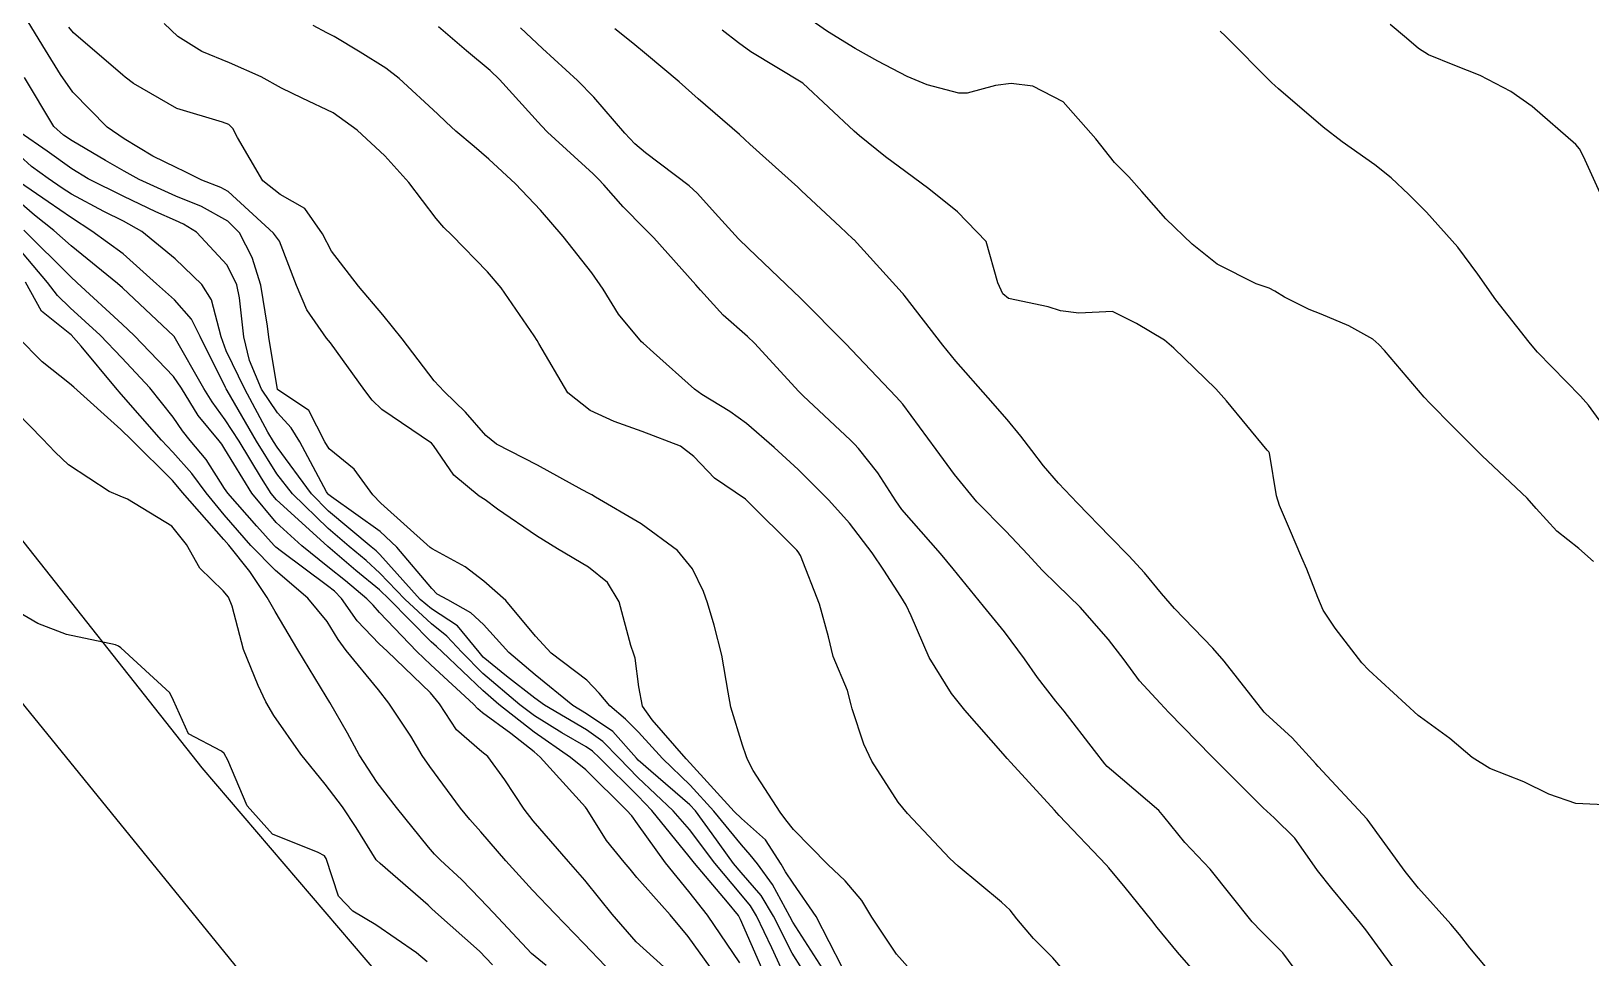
# Model space of a CAD drawing. Header units: metres. Extents: x 298520 to 308411, y 7433745 to 7450750.
# Drawn here: x 300236.3 to 300296.2, y 7449038.9 to 7449074.5 of the extents above; entities that cross this region are included whole.
import ezdxf

# ---------------------------------------------------------------- set-up
doc = ezdxf.new("R2010")
doc.units = ezdxf.units.M
doc.header["$LTSCALE"] = 10
for name, color, linetype in [('Curvas de Nivel 1m', 11, 'Continuous'), ('Curvas de Nivel 5m', 15, 'Continuous'), ('Linha Férrea', 251, 'TRACKS')]:
    doc.layers.add(name, color=color, linetype=linetype)
doc.linetypes.add('TRACKS', pattern='A,0.15,[130,ltypeshp.shx,S=0.25,R=0,X=0,Y=0],0.15', length=0.3)

msp = doc.modelspace()

# ---------------------------------------------------------------- linework, layer by layer
at = {"layer": 'Curvas de Nivel 1m', "flags": 128}
for points, elevation in [([(300267.459, 7449038.515), (300266.461, 7449040.451), (300265.576, 7449041.737), (300265.282, 7449042.167), (300265.117, 7449042.467), (300264.521, 7449043.405), (300263.6, 7449044.225), (300263.315, 7449044.493), (300261.63, 7449046.34), (300261.473, 7449046.512), (300260.163, 7449048.009), (300259.798, 7449048.529), (300259.66, 7449049.28), (300259.512, 7449050.373), (300259.467, 7449050.533), (300259.343, 7449050.87), (300258.905, 7449052.542), (300258.448, 7449053.287), (300257.716, 7449053.874), (300256.537, 7449054.572), (300255.73, 7449055.075), (300254.236, 7449056.105), (300253.751, 7449056.454), (300253.53, 7449056.603), (300252.549, 7449057.406), (300251.772, 7449058.539), (300251.697, 7449058.631), (300249.786, 7449059.93), (300249.417, 7449060.284), (300249.133, 7449060.657), (300247.82, 7449062.487), (300247.669, 7449062.672), (300246.907, 7449063.758), (300246.513, 7449064.69), (300245.868, 7449066.391), (300245.634, 7449066.702), (300243.889, 7449068.298), (300243.618, 7449068.452), (300242.884, 7449068.735), (300242.221, 7449069.07), (300241.898, 7449069.216), (300241.002, 7449069.659), (300239.908, 7449070.323), (300239.253, 7449070.777), (300237.933, 7449072.109), (300237.459, 7449072.797), (300236.878, 7449073.732), (300236.215, 7449074.816)], 724), ([(300275.998, 7449038.335), (300275.538, 7449038.87), (300274.8, 7449039.605), (300274.165, 7449040.361), (300273.9, 7449040.699), (300273.569, 7449041.01), (300271.909, 7449042.387), (300271.586, 7449042.687), (300269.96, 7449044.406), (300269.61, 7449044.852), (300268.591, 7449046.426), (300268.289, 7449047.08), (300267.844, 7449048.437), (300267.805, 7449048.588), (300267.66, 7449049.132), (300267.118, 7449050.446), (300266.939, 7449051.193), (300266.586, 7449052.451), (300265.86, 7449054.32), (300265.774, 7449054.459), (300265.724, 7449054.521), (300263.753, 7449056.48), (300262.553, 7449057.29), (300261.769, 7449058.12), (300261.248, 7449058.515), (300259.778, 7449059.087), (300258.703, 7449059.468), (300257.786, 7449059.89), (300256.926, 7449060.569), (300255.821, 7449062.457), (300255.757, 7449062.581), (300255.643, 7449062.763), (300254.375, 7449064.595), (300253.852, 7449065.214), (300252.472, 7449066.621), (300252.172, 7449066.922), (300251.879, 7449067.263), (300250.825, 7449068.641), (300249.903, 7449069.667), (300248.841, 7449070.661), (300247.923, 7449071.317), (300246.732, 7449071.887), (300245.936, 7449072.271), (300245.154, 7449072.708), (300243.948, 7449073.246), (300242.888, 7449073.671), (300241.958, 7449074.257), (300241.438, 7449074.755)], 726), ([(300281.03, 7449038.278), (300280.332, 7449039.08), (300279.55, 7449040.031), (300279.336, 7449040.302), (300278.318, 7449041.566), (300277.698, 7449042.319), (300277.584, 7449042.445), (300275.791, 7449044.338), (300275.606, 7449044.54), (300273.936, 7449046.365), (300273.794, 7449046.527), (300273.636, 7449046.701), (300272.168, 7449048.385), (300271.659, 7449049.024), (300270.793, 7449050.399), (300270.101, 7449052.002), (300269.911, 7449052.408), (300269.706, 7449052.747), (300269.054, 7449053.758), (300268.613, 7449054.427), (300267.74, 7449055.564), (300266.94, 7449056.448), (300265.765, 7449057.622), (300264.853, 7449058.469), (300263.782, 7449059.385), (300263.145, 7449059.848), (300262.067, 7449060.506), (300261.796, 7449060.704), (300260.223, 7449062.119), (300259.822, 7449062.476), (300259.761, 7449062.531), (300258.878, 7449063.589), (300258.285, 7449064.553), (300257.852, 7449065.172), (300256.747, 7449066.571), (300255.883, 7449067.589), (300254.918, 7449068.59), (300253.902, 7449069.546), (300253.333, 7449070.034), (300252.626, 7449070.619), (300252.254, 7449070.961), (300251.923, 7449071.278), (300250.457, 7449072.645), (300249.947, 7449073.031), (300248.957, 7449073.656), (300247.959, 7449074.252), (300247.685, 7449074.399), (300247.16, 7449074.682)], 727), ([(300284.982, 7449038.228), (300284.37, 7449039.066), (300283.549, 7449039.877), (300283.192, 7449040.254), (300281.583, 7449042.27), (300280.604, 7449043.296), (300279.804, 7449044.297), (300279.606, 7449044.521), (300278.221, 7449045.717), (300277.631, 7449046.217), (300277.536, 7449046.321), (300277.138, 7449046.825), (300275.977, 7449048.337), (300275.657, 7449048.729), (300274.954, 7449049.639), (300274.458, 7449050.358), (300273.688, 7449051.395), (300272.881, 7449052.378), (300271.717, 7449053.81), (300271.232, 7449054.395), (300269.748, 7449056.09), (300269.518, 7449056.414), (300268.829, 7449057.489), (300268.083, 7449058.435), (300267.933, 7449058.596), (300267.776, 7449058.75), (300265.957, 7449060.458), (300265.795, 7449060.623), (300264.089, 7449062.477), (300263.825, 7449062.726), (300262.89, 7449063.551), (300262.021, 7449064.507), (300261.846, 7449064.716), (300260.224, 7449066.526), (300259.876, 7449066.884), (300259.048, 7449067.706), (300258.313, 7449068.554), (300258.108, 7449068.77), (300257.897, 7449068.973), (300256.154, 7449070.578), (300255.917, 7449070.823), (300254.31, 7449072.596), (300253.946, 7449072.943), (300253.037, 7449073.697), (300251.963, 7449074.63)], 728), ([(300296.293, 7449054.094), (300295.728, 7449054.595), (300294.881, 7449055.259), (300294.093, 7449056.125), (300293.749, 7449056.526), (300292.022, 7449058.148), (300291.775, 7449058.387), (300290.897, 7449059.276), (300290.012, 7449060.168), (300289.796, 7449060.402), (300288.269, 7449062.193), (300288.056, 7449062.427), (300287.827, 7449062.623), (300286.899, 7449063.143), (300285.837, 7449063.585), (300285.375, 7449063.764), (300284.435, 7449064.241), (300284.068, 7449064.469), (300283.846, 7449064.584), (300283.346, 7449064.757), (300281.855, 7449065.515), (300280.89, 7449066.28), (300279.877, 7449067.249), (300278.96, 7449068.304), (300278.455, 7449068.868), (300277.904, 7449069.412), (300277.191, 7449070.327), (300275.934, 7449071.74), (300274.769, 7449072.352), (300273.944, 7449072.45), (300273.339, 7449072.369), (300272.25, 7449072.073), (300271.938, 7449072.076), (300270.724, 7449072.402), (300269.946, 7449072.716), (300268.825, 7449073.301), (300267.956, 7449073.786), (300266.89, 7449074.451), (300265.969, 7449075.086)], 732), ([(300296.612, 7449068.093), (300295.908, 7449069.639), (300295.751, 7449069.942), (300295.62, 7449070.104), (300293.934, 7449071.56), (300293.115, 7449072.138), (300291.949, 7449072.757), (300290.971, 7449073.142), (300289.957, 7449073.543), (300289.579, 7449073.795), (300289.117, 7449074.183), (300288.489, 7449074.713)], 734), ([(300288.839, 7449038.187), (300287.55, 7449039.939), (300287.348, 7449040.202), (300286.25, 7449041.536), (300285.694, 7449042.219), (300285.585, 7449042.383), (300284.826, 7449043.462), (300284.035, 7449044.244), (300283.609, 7449044.623), (300281.973, 7449046.267), (300281.636, 7449046.61), (300280.001, 7449048.287), (300279.656, 7449048.644), (300278.872, 7449049.509), (300278.279, 7449050.311), (300277.685, 7449051.1), (300276.589, 7449052.331), (300275.711, 7449053.197), (300275.132, 7449053.763), (300274.587, 7449054.357), (300273.736, 7449055.253), (300272.628, 7449056.381), (300271.763, 7449057.432), (300271.071, 7449058.397), (300269.79, 7449060.13), (300269.659, 7449060.279), (300269.531, 7449060.414), (300267.82, 7449062.218), (300267.608, 7449062.442), (300265.84, 7449064.217), (300265.59, 7449064.463), (300263.867, 7449066.105), (300263.484, 7449066.486), (300262.713, 7449067.329), (300261.89, 7449068.236), (300261.591, 7449068.513), (300259.905, 7449069.781), (300259.499, 7449070.126), (300259.113, 7449070.542), (300257.933, 7449071.922), (300257.304, 7449072.566), (300255.955, 7449073.796), (300255.11, 7449074.589)], 729), ([(300296.967, 7449044.732), (300295.613, 7449044.799), (300294.574, 7449045.16), (300293.625, 7449045.628), (300292.312, 7449046.143), (300291.637, 7449046.556), (300290.777, 7449047.296), (300289.652, 7449048.112), (300289.561, 7449048.181), (300287.67, 7449049.911), (300287.399, 7449050.203), (300286.38, 7449051.526), (300285.921, 7449052.218), (300285.708, 7449052.702), (300285.292, 7449053.8), (300285.1, 7449054.229), (300284.627, 7449055.349), (300284.239, 7449056.243), (300284.122, 7449056.61), (300283.862, 7449058.249), (300283.832, 7449058.307), (300283.774, 7449058.368), (300282.207, 7449060.266), (300281.8, 7449060.717), (300280.182, 7449062.286), (300279.826, 7449062.585), (300278.759, 7449063.233), (300277.837, 7449063.692), (300276.543, 7449063.625), (300275.837, 7449063.714), (300275.358, 7449063.867), (300273.841, 7449064.192), (300273.625, 7449064.372), (300273.426, 7449064.797), (300272.983, 7449066.379), (300271.884, 7449067.518), (300270.783, 7449068.401), (300269.899, 7449069.052), (300269.119, 7449069.636), (300268.121, 7449070.437), (300267.916, 7449070.615), (300265.943, 7449072.46), (300263.955, 7449073.66), (300263.477, 7449074.006), (300262.847, 7449074.497)], 731), ([(300296.958, 7449058.912), (300296.103, 7449060.097), (300295.798, 7449060.444), (300294.148, 7449062.125), (300293.998, 7449062.3), (300293.827, 7449062.516), (300292.54, 7449064.143), (300291.853, 7449065.119), (300291.087, 7449066.158), (300289.883, 7449067.504), (300289.21, 7449068.18), (300288.529, 7449068.82), (300287.904, 7449069.321), (300286.644, 7449070.213), (300285.921, 7449070.772), (300284.202, 7449072.246), (300284.061, 7449072.366), (300283.945, 7449072.471), (300282.174, 7449074.268), (300281.965, 7449074.461)], 733), ([(300266.721, 7449038.448), (300265.56, 7449040.238), (300265.445, 7449040.462), (300264.783, 7449041.68), (300264.207, 7449042.481), (300263.924, 7449042.823), (300263.59, 7449043.213), (300262.536, 7449044.501), (300261.618, 7449045.505), (300260.566, 7449046.521), (300259.643, 7449047.539), (300259.141, 7449048.031), (300258.543, 7449048.547), (300258.138, 7449049.034), (300257.663, 7449049.537), (300256.289, 7449050.574), (300255.689, 7449051.226), (300254.556, 7449052.591), (300253.71, 7449053.338), (300252.984, 7449053.879), (300251.722, 7449054.577), (300251.649, 7449054.631), (300249.748, 7449056.324), (300249.447, 7449056.655), (300248.728, 7449057.631), (300247.77, 7449058.413), (300247.605, 7449058.682), (300246.991, 7449059.888), (300245.793, 7449060.7), (300245.458, 7449062.704), (300245.406, 7449063.125), (300245.148, 7449064.707), (300244.809, 7449065.76), (300244.326, 7449066.715), (300243.877, 7449067.165), (300242.867, 7449067.719), (300241.887, 7449068.115), (300240.475, 7449068.764), (300239.896, 7449069.083), (300239.187, 7449069.49), (300237.908, 7449070.252), (300237.576, 7449070.462), (300237.199, 7449070.801), (300236.076, 7449072.683)], 723), ([(300265.908, 7449038.456), (300265.542, 7449039.053), (300264.817, 7449040.471), (300264.349, 7449041.257), (300263.58, 7449042.149), (300263.287, 7449042.493), (300262.467, 7449043.628), (300261.825, 7449044.508), (300261.607, 7449044.749), (300260.111, 7449046.04), (300259.632, 7449046.457), (300259.566, 7449046.531), (300258.66, 7449047.561), (300257.65, 7449048.239), (300257.127, 7449048.565), (300255.67, 7449049.732), (300254.671, 7449050.59), (300253.694, 7449051.671), (300253.208, 7449052.118), (300252.324, 7449052.621), (300251.917, 7449052.839), (300251.707, 7449053.056), (300250.371, 7449054.644), (300249.732, 7449055.238), (300247.857, 7449056.573), (300247.753, 7449056.655), (300247.727, 7449056.68), (300247.668, 7449056.767), (300246.64, 7449058.691), (300246.308, 7449059.221), (300245.784, 7449059.794), (300245.176, 7449060.706), (300244.707, 7449061.814), (300244.493, 7449062.713), (300244.333, 7449064.22), (300244.223, 7449064.716), (300243.854, 7449065.465), (300242.681, 7449066.738), (300242.181, 7449067.05), (300241.877, 7449067.183), (300241.119, 7449067.519), (300239.886, 7449068.102), (300238.523, 7449068.784), (300237.897, 7449069.17), (300236.941, 7449069.843), (300235.91, 7449070.568)], 722), ([(300265.121, 7449038.466), (300264.764, 7449039.252), (300264.172, 7449040.481), (300263.941, 7449040.859), (300263.571, 7449041.313), (300262.567, 7449042.5), (300261.596, 7449043.791), (300260.966, 7449044.516), (300259.622, 7449045.788), (300258.894, 7449046.541), (300258.271, 7449047.182), (300257.644, 7449047.619), (300256.031, 7449048.576), (300255.657, 7449048.84), (300254.574, 7449049.686), (300253.68, 7449050.419), (300253.523, 7449050.602), (300252.691, 7449051.613), (300251.699, 7449052.27), (300251.256, 7449052.634), (300249.72, 7449054.357), (300249.571, 7449054.502), (300249.384, 7449054.655), (300247.743, 7449056.022), (300247.093, 7449056.687), (300245.771, 7449058.478), (300245.63, 7449058.701), (300245.42, 7449059.06), (300244.531, 7449060.713), (300243.815, 7449062.186), (300243.628, 7449062.723), (300243.248, 7449064.14), (300242.877, 7449064.734), (300241.857, 7449065.712), (300240.586, 7449066.763), (300239.877, 7449067.167), (300239.125, 7449067.533), (300237.887, 7449068.193), (300237.518, 7449068.424), (300236.984, 7449068.804), (300236.342, 7449069.258), (300235.901, 7449069.669)], 721), ([(300263.536, 7449038.681), (300262.293, 7449040.503), (300261.572, 7449041.419), (300260.683, 7449042.519), (300259.598, 7449044.015), (300259.384, 7449044.317), (300259.187, 7449044.536), (300257.626, 7449046.089), (300257.033, 7449046.566), (300255.642, 7449047.533), (300254.279, 7449048.594), (300253.661, 7449049.133), (300252.1, 7449050.624), (300251.883, 7449050.825), (300251.687, 7449051.01), (300250.068, 7449052.646), (300249.706, 7449052.996), (300248.795, 7449053.745), (300247.723, 7449054.664), (300247.707, 7449054.68), (300245.749, 7449056.46), (300245.546, 7449056.702), (300245.172, 7449057.293), (300244.314, 7449058.715), (300243.781, 7449059.528), (300243.282, 7449060.222), (300242.955, 7449060.733), (300241.823, 7449062.726), (300241.81, 7449062.75), (300239.841, 7449064.602), (300239.641, 7449064.772), (300237.864, 7449066.217), (300237.197, 7449066.8), (300236.463, 7449067.396), (300235.884, 7449067.893)], 719), ([(300262.405, 7449038.501), (300261.551, 7449039.688), (300260.86, 7449040.517), (300259.577, 7449041.956), (300259.318, 7449042.272), (300259.085, 7449042.537), (300258.412, 7449043.369), (300257.672, 7449044.559), (300257.604, 7449044.653), (300255.868, 7449046.578), (300255.635, 7449046.786), (300254.744, 7449047.487), (300253.65, 7449048.279), (300253.48, 7449048.432), (300253.313, 7449048.605), (300251.675, 7449050.117), (300251.139, 7449050.635), (300249.698, 7449052.133), (300249.457, 7449052.41), (300249.216, 7449052.657), (300248.39, 7449053.35), (300247.715, 7449053.889), (300246.725, 7449054.69), (300245.736, 7449055.589), (300244.807, 7449056.709), (300243.77, 7449058.399), (300243.647, 7449058.597), (300243.542, 7449058.723), (300242.744, 7449059.697), (300242.099, 7449060.745), (300241.8, 7449061.193), (300240.283, 7449062.765), (300239.827, 7449063.204), (300238.098, 7449064.787), (300237.847, 7449065.031), (300236.048, 7449066.817)], 718), ([(300260.608, 7449038.519), (300259.547, 7449039.488), (300258.637, 7449040.544), (300258.156, 7449041.139), (300257.576, 7449041.854), (300256.957, 7449042.566), (300255.598, 7449044.135), (300255.256, 7449044.583), (300254.509, 7449045.702), (300253.857, 7449046.598), (300253.635, 7449046.786), (300252.653, 7449047.625), (300252.004, 7449048.625), (300251.659, 7449049.051), (300249.991, 7449050.647), (300249.686, 7449050.933), (300248.839, 7449051.808), (300248.244, 7449052.672), (300247.979, 7449052.949), (300247.708, 7449053.16), (300245.938, 7449054.48), (300245.722, 7449054.641), (300245.661, 7449054.701), (300244.991, 7449055.451), (300243.88, 7449056.719), (300243.755, 7449056.897), (300243.045, 7449058.01), (300242.434, 7449058.74), (300242.139, 7449059.107), (300241.782, 7449059.635), (300240.883, 7449060.759), (300239.81, 7449061.911), (300238.98, 7449062.778), (300237.833, 7449063.826), (300237.342, 7449064.302), (300236.96, 7449064.803), (300235.862, 7449066.109)], 717), ([(300258.378, 7449038.547), (300257.546, 7449039.419), (300256.434, 7449040.571), (300255.572, 7449041.467), (300254.547, 7449042.59), (300253.594, 7449043.705), (300253.173, 7449044.18), (300252.812, 7449044.612), (300251.627, 7449046.213), (300251.345, 7449046.633), (300250.898, 7449047.38), (300250.061, 7449048.646), (300249.661, 7449049.161), (300248.425, 7449050.669), (300248.112, 7449051.099), (300247.694, 7449051.786), (300246.945, 7449052.688), (300245.713, 7449053.744), (300244.769, 7449054.71), (300243.74, 7449055.885), (300243.055, 7449056.73), (300242.493, 7449057.472), (300241.768, 7449058.294), (300241.338, 7449058.754), (300239.79, 7449060.521), (300239.575, 7449060.772), (300238.248, 7449062.354), (300237.874, 7449062.789), (300237.823, 7449062.832), (300236.733, 7449063.708), (300236.118, 7449064.816)], 716), ([(300254.034, 7449038.595), (300253.541, 7449039.125), (300251.849, 7449040.626), (300251.699, 7449040.762), (300251.565, 7449040.886), (300249.732, 7449042.497), (300249.583, 7449042.621), (300249.569, 7449042.637), (300248.812, 7449043.879), (300248.284, 7449044.67), (300247.616, 7449045.543), (300246.682, 7449046.69), (300245.648, 7449048.17), (300245.345, 7449048.703), (300245.039, 7449049.329), (300244.487, 7449050.712), (300244.044, 7449052.373), (300243.905, 7449052.718), (300243.705, 7449052.964), (300242.812, 7449053.832), (300242.295, 7449054.741), (300241.733, 7449055.445), (300240.035, 7449056.481), (300239.75, 7449056.6), (300239.324, 7449056.774), (300237.763, 7449057.798), (300237.256, 7449058.286), (300236.769, 7449058.805), (300235.788, 7449059.807)], 714), ([(300251.534, 7449038.72), (300251.119, 7449039.055), (300249.555, 7449040.133), (300248.675, 7449040.663), (300248.133, 7449041.235), (300247.65, 7449042.679), (300247.63, 7449042.726), (300247.584, 7449042.781), (300247.35, 7449042.918), (300245.592, 7449043.614), (300244.626, 7449044.71), (300243.881, 7449046.465), (300243.74, 7449046.719), (300243.634, 7449046.806), (300242.366, 7449047.465), (300241.798, 7449048.748), (300241.657, 7449049.05), (300239.776, 7449050.769), (300239.684, 7449050.837), (300239.572, 7449050.883), (300237.688, 7449051.28), (300236.588, 7449051.703), (300235.697, 7449052.23)], 713)]:
    msp.add_lwpolyline(points, dxfattribs=dict(at, elevation=elevation))
at = {"layer": 'Curvas de Nivel 5m', "flags": 128}
for points, elevation in [([(300270.086, 7449038.404), (300269.542, 7449039.006), (300268.598, 7449040.424), (300268.214, 7449041.074), (300267.577, 7449041.823), (300266.907, 7449042.447), (300265.596, 7449043.792), (300265.302, 7449044.167), (300265.083, 7449044.468), (300264.045, 7449046.065), (300263.821, 7449046.487), (300263.769, 7449046.623), (300263.638, 7449047.041), (300263.184, 7449048.495), (300263.081, 7449049.073), (300262.844, 7449050.498), (300262.543, 7449051.649), (300262.294, 7449052.501), (300262.138, 7449052.934), (300261.716, 7449053.813), (300261.142, 7449054.516), (300259.738, 7449055.538), (300257.989, 7449056.556), (300257.848, 7449056.653), (300257.754, 7449056.704), (300257.473, 7449056.845), (300255.765, 7449057.794), (300254.193, 7449058.596), (300253.776, 7449058.931), (300252.996, 7449059.823), (300252.177, 7449060.624), (300251.799, 7449061.027), (300250.57, 7449062.643), (300249.832, 7449063.566), (300248.899, 7449064.659), (300247.863, 7449066.008), (300247.517, 7449066.675), (300246.838, 7449067.641), (300245.888, 7449068.188), (300245.228, 7449068.707), (300244.248, 7449070.379), (300244.074, 7449070.718), (300243.915, 7449070.871), (300243.678, 7449070.962), (300241.924, 7449071.483), (300240.258, 7449072.447), (300239.942, 7449072.694), (300239.846, 7449072.771), (300237.959, 7449074.395), (300237.782, 7449074.613)], 725), ([(300292.476, 7449038.141), (300291.544, 7449039.247), (300291.153, 7449039.76), (300290.817, 7449040.161), (300289.573, 7449041.541), (300289.06, 7449042.185), (300287.603, 7449044.2), (300285.72, 7449046.219), (300285.634, 7449046.319), (300284.724, 7449047.314), (300283.704, 7449048.249), (300283.679, 7449048.276), (300283.653, 7449048.307), (300282.119, 7449050.266), (300281.68, 7449050.765), (300280.211, 7449052.285), (300279.709, 7449052.866), (300279.066, 7449053.649), (300278.462, 7449054.309), (300277.734, 7449055.055), (300276.487, 7449056.333), (300275.761, 7449057.099), (300275.187, 7449057.769), (300274.733, 7449058.356), (300274.316, 7449058.9), (300273.785, 7449059.546), (300273.057, 7449060.377), (300271.814, 7449061.787), (300271.323, 7449062.395), (300269.842, 7449064.325), (300269.802, 7449064.37), (300269.766, 7449064.411), (300268.53, 7449065.763), (300267.912, 7449066.439), (300267.895, 7449066.461), (300267.873, 7449066.482), (300267.378, 7449066.945), (300265.892, 7449068.33), (300265.751, 7449068.461), (300263.909, 7449070.122), (300263.725, 7449070.297), (300263.514, 7449070.486), (300261.933, 7449071.862), (300261.196, 7449072.517), (300259.953, 7449073.566), (300259.418, 7449073.998), (300258.731, 7449074.548)], 730), ([(300264.373, 7449038.477), (300263.561, 7449040.346), (300263.476, 7449040.491), (300263.053, 7449041.01), (300261.787, 7449042.508), (300261.585, 7449042.763), (300260.153, 7449044.524), (300259.611, 7449045.088), (300258.139, 7449046.552), (300257.881, 7449046.802), (300257.637, 7449046.972), (300256.705, 7449047.507), (300255.649, 7449048.161), (300255.086, 7449048.586), (300253.671, 7449049.792), (300252.867, 7449050.612), (300252.288, 7449051.22), (300251.694, 7449051.694), (300250.67, 7449052.64), (300249.713, 7449053.646), (300249.184, 7449054.124), (300248.532, 7449054.668), (300247.733, 7449055.362), (300246.365, 7449056.694), (300245.76, 7449057.458), (300244.987, 7449058.708), (300243.86, 7449060.652), (300243.821, 7449060.72), (300243.794, 7449060.775), (300242.814, 7449062.735), (300242.481, 7449063.391), (300241.837, 7449064.14), (300241.149, 7449064.757), (300239.86, 7449065.91), (300238.666, 7449066.782), (300237.878, 7449067.286), (300236.979, 7449067.898), (300235.891, 7449068.664)], 720), ([(300256.094, 7449038.574), (300255.54, 7449039.04), (300254.074, 7449040.595), (300253.568, 7449041.138), (300252.845, 7449041.88), (300252.048, 7449042.623), (300251.811, 7449042.853), (300251.588, 7449043.113), (300250.357, 7449044.642), (300249.617, 7449045.598), (300248.921, 7449046.661), (300248.47, 7449047.496), (300247.793, 7449048.678), (300247.656, 7449048.905), (300246.566, 7449050.691), (300245.698, 7449052.171), (300245.396, 7449052.703), (300244.723, 7449053.7), (300243.915, 7449054.718), (300243.726, 7449054.939), (300242.144, 7449056.744), (300241.967, 7449056.959), (300241.757, 7449057.196), (300240.181, 7449058.766), (300239.777, 7449059.164), (300237.971, 7449060.788), (300237.804, 7449060.927), (300236.76, 7449061.754), (300235.822, 7449062.7)], 715)]:
    msp.add_lwpolyline(points, dxfattribs=dict(at, elevation=elevation))
at = {"layer": 'Linha Férrea', "flags": 128}
for points in [[(298729.261, 7450749.95), (298734.809, 7450730.65), (298742.343, 7450703.451), (298750.119, 7450676.237), (298757.889, 7450649.199), (298765.189, 7450623.712), (298769.985, 7450606.424), (298776.494, 7450583.287), (298783.055, 7450560.248), (298788.164, 7450542.214), (298793.821, 7450521.584), (298798.125, 7450506.606), (298804.386, 7450484.418), (298809.295, 7450466.837), (298814.551, 7450448.858), (298819.559, 7450431.225), (298826.267, 7450408.649), (298831.926, 7450389.314), (298837.135, 7450370.779), (298842.092, 7450352.398), (298847.802, 7450331.823), (298852.149, 7450316.412), (298858.34, 7450294.769), (298862.969, 7450278.965), (298867.952, 7450260.088), (298870.924, 7450249.95), (298873.722, 7450238.982), (298878.355, 7450222.697), (298882.025, 7450210.358), (298885.603, 7450197.651), (298890.189, 7450181.049), (298894.637, 7450166.006), (298898.995, 7450149.812), (298904.361, 7450131.79), (298908.122, 7450117.709), (298911.93, 7450103.946), (298916.104, 7450089.039), (298920.554, 7450073.399), (298923.212, 7450064.319), (298926.468, 7450052.577), (298930.321, 7450038.956), (298934.723, 7450023.223), (298938.252, 7450011.622), (298941.509, 7449999.193), (298944.399, 7449989.651), (298947.701, 7449977.682), (298952.335, 7449961.49), (298956.967, 7449946.581), (298961.92, 7449929.017), (298965.909, 7449915.258), (298970.082, 7449900.905), (298973.936, 7449887.787), (298977.788, 7449874.853), (298981.549, 7449862.469), (298986.366, 7449847.197), (298989.852, 7449836.37), (298994.575, 7449822.337), (298999.437, 7449807.292), (299004.068, 7449794.269), (299008.7, 7449781.657), (299013.057, 7449770.328), (299018.285, 7449757.718), (299022.322, 7449748.037), (299026.817, 7449737.63), (299031.861, 7449726.852), (299036.814, 7449716.896), (299043.096, 7449705.205), (299047.821, 7449696.534), (299054.335, 7449685.572), (299060.664, 7449675.852), (299069.469, 7449663.104), (299077.541, 7449652.872), (299085.429, 7449643.336), (299089.832, 7449637.784), (299098.728, 7449628.561), (299107.993, 7449618.793), (299117.442, 7449610.031), (299127.077, 7449601.223), (299138.453, 7449591.782), (299150.409, 7449582.651), (299162.779, 7449573.982), (299174.004, 7449567.002), (299185.962, 7449560.295), (299199.698, 7449553.222), (299213.253, 7449547.024), (299227.033, 7449541.5), (299241.999, 7449536.525), (299258.424, 7449531.831), (299277.224, 7449527.814), (299295.935, 7449525.032), (299311.589, 7449523.57), (299326.876, 7449522.883), (299340.975, 7449522.747), (299353.572, 7449523.111), (299369.274, 7449524.069), (299382.826, 7449525.211), (299396.609, 7449526.717), (299414.178, 7449529.501), (299430.969, 7449532.603), (299440.142, 7449534.839), (299451.094, 7449537.487), (299469.666, 7449542.917), (299486.963, 7449547.755), (299510.376, 7449554.83), (299531.414, 7449561.037), (299544.903, 7449564.894), (299559.186, 7449569.068), (299590.197, 7449576.665), (299616.417, 7449582.259), (299645.03, 7449585.805), (299675.251, 7449587.635), (299705.522, 7449586.259), (299732.882, 7449582.825), (299762.581, 7449576.088), (299791.888, 7449566.944), (299816.217, 7449556.896), (299840.774, 7449544.781), (299859.676, 7449534.387), (299878.529, 7449521.308), (299897.376, 7449507.135), (299919.538, 7449486.991), (299927.658, 7449478.626), (299947.133, 7449456.962), (299961.499, 7449437.961), (299971.137, 7449424.784), (299981.869, 7449408.322), (299997.595, 7449383.682), (300016.228, 7449354.96), (300035.864, 7449324.687), (300055.136, 7449295.587), (300073.232, 7449268.397), (300085.868, 7449249.95), (300089.501, 7449244.778), (300101.211, 7449227.647), (300111.197, 7449214.14), (300124.752, 7449194.736), (300135.909, 7449179.759), (300148.296, 7449162.129), (300160.805, 7449144.566), (300173.129, 7449128.481), (300185.523, 7449112.088), (300198.402, 7449095.758), (300207.462, 7449083.98), (300220.094, 7449068.515), (300233.468, 7449051.744), (300246.778, 7449035.349), (300263.478, 7449015.076), (300277.526, 7448998.444), (300292.814, 7448981.501), (300306.688, 7448964.856), (300324.623, 7448944.393), (300340.398, 7448926.517), (300357.9, 7448907.843), (300372.755, 7448891.817), (300392.041, 7448871.054), (300410.717, 7448852.066), (300427.475, 7448834.137), (300439.245, 7448822.858), (300454.898, 7448806.525), (300473.448, 7448788.164), (300493.111, 7448768.808), (300511.705, 7448749.95), (300518.198, 7448743.612), (300525.672, 7448735.984), (300530.889, 7448730.361), (300538.141, 7448723.284), (300543.771, 7448717.624), (300548.924, 7448711.903), (300554.778, 7448706.093), (300562.444, 7448698.573), (300570.483, 7448690.198), (300580.06, 7448680.508), (300590.013, 7448670.628), (300599.102, 7448661.391), (300608.565, 7448651.702), (300616.68, 7448643.32), (300625.581, 7448633.859), (300633.62, 7448625.859), (300641.21, 7448617.858), (300649.582, 7448609.897), (300659.386, 7448599.72), (300667.387, 7448591.231), (300676.098, 7448582.784), (300683.871, 7448574.669), (300691.725, 7448567.153), (300703.33, 7448554.876), (300711.744, 7448546.351), (300718.093, 7448539.767), (300726.506, 7448530.983), (300733.153, 7448523.695), (300741.152, 7448514.418), (300747.426, 7448507.242), (300750.054, 7448504.018), (300758.169, 7448493.99), (300764.854, 7448485.238), (300772.251, 7448475.55), (300781.114, 7448462.855), (300788.178, 7448452.147), (300795.99, 7448439.115), (300802.712, 7448427.661), (300809.137, 7448414.665), (300814.959, 7448402.42), (300819.763, 7448391.601), (300824.722, 7448378.533), (300829.079, 7448366.59), (300833.249, 7448353.858), (300836.592, 7448342.438), (300839.822, 7448330.572), (300842.678, 7448317.912), (300845.758, 7448304.202), (300848.387, 7448291.169), (300849.927, 7448279.903), (300851.843, 7448266.756), (300852.632, 7448254.174), (300852.974, 7448249.95), (300853.718, 7448237.64), (300853.896, 7448226.066), (300854.164, 7448215.145), (300853.836, 7448203.832), (300853.598, 7448192.905), (300852.795, 7448182.25), (300851.991, 7448170.79), (300850.801, 7448159.302), (300849.223, 7448146.768), (300848.151, 7448135.486), (300846.96, 7448124.114), (300845.442, 7448113.546), (300844.222, 7448102.204), (300842.288, 7448090.385), (300840.978, 7448078.33), (300839.608, 7448068.386), (300838.209, 7448056.39), (300836.541, 7448045.166), (300835.023, 7448032.665), (300833.535, 7448020.341), (300832.284, 7448009.205), (300831.094, 7447998.637), (300829.874, 7447985.926), (300828.432, 7447973.713), (300826.546, 7447955.639), (300825.162, 7447943.391), (300824.986, 7447942.247), (300823.836, 7447930.96), (300822.657, 7447919.829), (300821.593, 7447909.075), (300820.243, 7447895.408), (300819.533, 7447885.934), (300818.679, 7447872.07), (300818.298, 7447858.799), (300817.927, 7447851.916), (300817.786, 7447841.862), (300817.933, 7447833.489), (300818.516, 7447815.843), (300820.361, 7447795.876), (300822.449, 7447776.733), (300825.922, 7447758.996), (300827.722, 7447750.217), (300828.687, 7447743.229), (300830.467, 7447731.539), (300833.751, 7447711.152), (300838.977, 7447681.969), (300842.161, 7447664.851), (300846.249, 7447643.566), (300856.898, 7447587.933), (300861.3, 7447564.706), (300863.731, 7447552.015), (300867.081, 7447534.8), (300870.251, 7447518.153), (300879.139, 7447471.406), (300882.717, 7447452.426), (300886.196, 7447433.436), (300890.621, 7447408.952), (300893.065, 7447393.996), (300894.895, 7447382.534), (300896.018, 7447374.923), (300897.056, 7447367.88), (300898.671, 7447355.202), (300899.884, 7447344.173), (300901.155, 7447328.57), (300902.425, 7447306.17), (300902.632, 7447290.927), (300902.643, 7447274.906), (300901.209, 7447249.806), (300899.894, 7447235.454), (300897.424, 7447214.973), (300896.24, 7447207.108, -0.017609), (300893.245, 7447191.067), (300890.79, 7447180.008), (300886.347, 7447162.337), (300883.122, 7447151.267), (300877.521, 7447133.871), (300873.858, 7447123.752), (300865.532, 7447103.056), (300859.822, 7447090.388), (300850.503, 7447071.406), (300846.315, 7447063.106), (300836.805, 7447045.834), (300827.664, 7447031.197), (300815.395, 7447013.014), (300803.069, 7446996.228), (300792.968, 7446983.245), (300781.446, 7446969.292), (300759.63, 7446945.435), (300748.36, 7446933.669), (300737.301, 7446922.447), (300720.178, 7446905.644), (300707.821, 7446893.561), (300697.057, 7446883.028), (300686.376, 7446872.224), (300676.506, 7446862.329), (300660.145, 7446845.845), (300651.989, 7446837.638), (300637.917, 7446823.835), (300624.102, 7446810.419), (300614.955, 7446801.573), (300610.107, 7446796.538), (300599.124, 7446785.64, 0.017844), (300588.776, 7446774.611), (300582.973, 7446768.596), (300572.807, 7446757.15), (300570.635, 7446754.423, -0.018804), (300566.868, 7446749.902, -0.021463), (300565.197, 7446747.771, 0.014089), (300560.744, 7446742.236), (300556.818, 7446737.065), (300549.018, 7446726.402), (300544.903, 7446720.152), (300542.989, 7446717.435), (300540.702, 7446714.014), (300534.516, 7446704.131), (300528.813, 7446694.775), (300525.37, 7446688.688), (300519.775, 7446678.443, 0.017217), (300513.559, 7446666.068), (300510.115, 7446659.471), (300505.35, 7446648.44), (300501.39, 7446638.953, 0.017957), (300498.447, 7446631.125), (300492.383, 7446614.647), (300488.086, 7446600.958), (300484.889, 7446590.082), (300482.448, 7446580.533), (300479.028, 7446566.174), (300474.999, 7446546.195), (300472.245, 7446530.076), (300469.723, 7446510.133), (300467.649, 7446494.09), (300465.343, 7446472.628), (300462.509, 7446448.283), (300460.589, 7446427.75), (300458.173, 7446403.459), (300455.716, 7446377.743), (300453.679, 7446357.578), (300451.179, 7446331.957), (300448.408, 7446302.907), (300446.096, 7446278.461), (300443.948, 7446255.986), (300443.327, 7446249.95), (300441.921, 7446236.026), (300439.714, 7446214.959), (300437.145, 7446189.663), (300434.772, 7446164.489), (300432.986, 7446145.942), (300427.675, 7446092.019), (300425.457, 7446069.071), (300422.052, 7446034.05), (300420.454, 7446017.74), (300416.946, 7445981.751), (300414.159, 7445952.95), (300410.686, 7445916.311), (300408.437, 7445891.812), (300405.718, 7445868.171), (300403.766, 7445842.739), (300401.654, 7445818.651), (300400.337, 7445806.143), (300399.876, 7445801.282), (300399.266, 7445794.558)], [(298905.363, 7450145.031), (298910.207, 7450124.873), (298915.002, 7450108.012), (298921.739, 7450085.266), (298926.98, 7450064.83), (298931.003, 7450051.742), (298934.224, 7450039.953), (298937.65, 7450027.983), (298940.458, 7450017.786), (298943.206, 7450008.624), (298945.866, 7449998.811), (298948.85, 7449988.084), (298952.218, 7449977.183), (298954.849, 7449967.637), (298957.892, 7449956.733), (298961.763, 7449943.848), (298964.896, 7449932.558), (298968.973, 7449920.293), (298972.372, 7449908.382), (298975.8, 7449896.208), (298979.287, 7449884.682), (298982.035, 7449875.079), (298985.463, 7449863.464), (298988.891, 7449853.475), (298994.252, 7449836.792), (298999.642, 7449820.007), (299004.122, 7449806.223), (299009.577, 7449791.55), (299017.072, 7449771.922), (299023.852, 7449755.78), (299031.351, 7449735.099), (299042.615, 7449714.768), (299049.157, 7449702.257), (299057.947, 7449687.795), (299067.128, 7449674.025), (299074.388, 7449663.764), (299083.266, 7449652.271), (299093.226, 7449640.21), (299104.865, 7449628.3), (299116.059, 7449616.929), (299127.188, 7449606.965), (299134.846, 7449600.398), (299146.061, 7449590.999), (299159.8, 7449581.134), (299172.881, 7449572.672), (299188.754, 7449563.553), (299203.487, 7449555.781), (299219.692, 7449548.782), (299229.285, 7449544.979), (299249.695, 7449538.196), (299264.418, 7449534.22), (299286.841, 7449530.183), (299305.276, 7449527.832), (299319.472, 7449527.113), (299340.209, 7449526.73), (299362.575, 7449527.496), (299380.335, 7449528.889), (299402.027, 7449531.43), (299418.393, 7449534.55), (299439.271, 7449538.773), (299455.546, 7449542.61), (299468.219, 7449546.447), (299486.071, 7449551.679), (299502.678, 7449556.429), (299521.873, 7449562.476), (299544.903, 7449569.511), (299558.765, 7449572.874), (299572.65, 7449576.475), (299589.389, 7449580.647), (299603.615, 7449583.903), (299623.713, 7449587.445), (299640.449, 7449589.67), (299657.813, 7449590.983), (299675.925, 7449591.554), (299694.255, 7449591.042), (299708.541, 7449590.126), (299722.182, 7449588.244), (299738.919, 7449585.56), (299759.653, 7449580.821), (299775.25, 7449576.474), (299786.436, 7449572.94), (299797.015, 7449569.282), (299807.003, 7449565.52), (299816.424, 7449561.561), (299823.596, 7449557.979), (299834.148, 7449553.022), (299842.943, 7449548.641), (299850.946, 7449544.045), (299857.58, 7449540.07), (299867.592, 7449534.039), (299879.685, 7449526.144), (299888.765, 7449519.647), (299901.686, 7449509.708), (299911.305, 7449500.703), (299920.635, 7449492.515), (299928.708, 7449484.626), (299935.814, 7449476.733), (299943.925, 7449467.258), (299951.104, 7449459.003), (299957.671, 7449450.784), (299963.484, 7449442.67), (299970.77, 7449432.303), (299976.475, 7449423.904), (299982.432, 7449414.862), (299988.891, 7449404.85), (299995.852, 7449394.443), (300002.312, 7449383.928), (300010.887, 7449370.223), (300018.781, 7449358.239), (300026.569, 7449345.892), (300033.388, 7449335.88), (300041.176, 7449324.037), (300049.358, 7449311.838), (300057.288, 7449299.745), (300065.47, 7449287.364), (300073.508, 7449275.701), (300081.011, 7449264.541), (300090.196, 7449251.298), (300091.164, 7449249.95), (300100.525, 7449236.167), (300109.403, 7449223.951), (300117.162, 7449213.187), (300127.336, 7449198.457), (300139.6, 7449181.446), (300149.952, 7449166.72), (300159.813, 7449153.466), (300168.75, 7449141.382), (300179.779, 7449126.346), (300190.932, 7449112.414), (300203.876, 7449095.222), (300217.308, 7449078.587), (300230.374, 7449062.005), (300242.887, 7449046.162), (300256.877, 7449029.774), (300272.777, 7449010.921), (300288.309, 7448992.868), (300306.303, 7448971.97), (300322.512, 7448953.54), (300337.055, 7448937.024), (300349.196, 7448923.521), (300363.433, 7448907.803), (300372.178, 7448898.27), (300387.649, 7448881.624), (300402.322, 7448866.086), (300417.298, 7448851.105), (300428.763, 7448838.962), (300440.716, 7448827.379), (300454.398, 7448813.148), (300467.461, 7448800.639), (300481.638, 7448785.533), (300502.227, 7448765.254), (300514.06, 7448753.852), (300517.826, 7448749.95), (300528.275, 7448738.976), (300540.783, 7448726.333), (300551.364, 7448715.261), (300568.358, 7448698.083), (300580.431, 7448686.447), (300591.073, 7448675.242), (300605.822, 7448659.996), (300619.827, 7448645.871), (300631.531, 7448633.85), (300641.93, 7448623.388), (300651.196, 7448614.132), (300663.21, 7448601.736), (300675.654, 7448588.967), (300686.366, 7448579.136), (300697.132, 7448567.001), (300714.307, 7448549.82), (300728.065, 7448535.254), (300742.189, 7448519.954), (300754.02, 7448506), (300763.608, 7448493.67), (300772.134, 7448482.969), (300781.594, 7448469.905), (300789.873, 7448457.453), (300798.087, 7448444.138), (300806.367, 7448430.378), (300809.353, 7448423.731), (300815.826, 7448410.715), (300822.176, 7448396.83), (300827.777, 7448382.459), (300832.26, 7448369.325), (300838.297, 7448352.647), (300842.655, 7448335.903), (300846.951, 7448318.72), (300850.061, 7448305.153), (300853.485, 7448286.05), (300855.912, 7448269.922), (300857.341, 7448249.95), (300858.33, 7448231.606), (300857.942, 7448206.205), (300856.925, 7448178.368), (300854.333, 7448156.855), (300851.333, 7448129.708), (300849.095, 7448108.502), (300845.739, 7448085.317), (300843.044, 7448064.17), (300840.396, 7448043.097), (300838.567, 7448030.951), (300837.041, 7448016.016), (300835.11, 7447994.958), (300832.975, 7447975.28), (300830.738, 7447953.623), (300829.108, 7447937.188), (300828.366, 7447933.435), (300827.045, 7447924.743), (300825.629, 7447910.191), (300824.268, 7447895.589), (300822.966, 7447881.617), (300821.953, 7447863.074), (300821.73, 7447846.352), (300821.738, 7447838.346), (300822.298, 7447822.796), (300823.264, 7447806.625), (300824.128, 7447792.391), (300826.211, 7447777.691), (300829.715, 7447760.435), (300831.501, 7447751.07), (300833.495, 7447738.255), (300836.415, 7447720.056), (300862.711, 7447579.549), (300879.787, 7447489.912), (300882.904, 7447473.371), (300886.736, 7447453.399), (300891.84, 7447425.61), (300894.824, 7447408.419), (300897.501, 7447392.308), (300900.259, 7447374.699), (300902.627, 7447356.768), (300903.989, 7447344.999), (300904.86, 7447335.88), (300905.847, 7447322.28), (300906.291, 7447313.022), (300906.573, 7447308.418), (300906.759, 7447298.893), (300906.88, 7447292.725, -0.006984), (300906.844, 7447284.829), (300906.695, 7447276.838), (300906.36, 7447267.883), (300905.744, 7447256.667), (300905.23, 7447249.95), (300904.292, 7447239.525), (300903.012, 7447227.25), (300901.034, 7447212.309), (300899.543, 7447202.921, -0.011988), (300897.909, 7447194.02), (300894.997, 7447180.769), (300891.356, 7447165.387), (300887.457, 7447151.115), (300883.301, 7447137.652), (300876.75, 7447119.219), (300874.099, 7447111.988), (300871.749, 7447106.138, -0.018309), (300868.914, 7447099.764, 0.011681), (300865.826, 7447093.061), (300860.469, 7447081.825), (300851.72, 7447064.422), (300846.208, 7447053.937), (300843.033, 7447048.479), (300836.89, 7447038.137), (300827.206, 7447022.921), (300821.11, 7447014.014), (300814.857, 7447005.089), (300809.628, 7446998.099), (300801.236, 7446986.884), (300791.122, 7446974.407), (300781.425, 7446962.969), (300774.943, 7446955.767), (300762.88, 7446942.762), (300751.299, 7446930.933), (300734.873, 7446914.565), (300727.949, 7446907.628), (300717.868, 7446897.443), (300705.6, 7446885.783), (300698.716, 7446879.048), (300668.127, 7446848.06), (300640.994, 7446821.407), (300627.442, 7446808.23), (300610.345, 7446790.697), (300597.443, 7446778.155), (300592.334, 7446772.486), (300571.229, 7446748.595), (300567.705, 7446744.65), (300564.743, 7446740.8), (300562.62, 7446737.769), (300551.356, 7446722.391), (300544.903, 7446712.981), (300541.869, 7446707.917), (300539.497, 7446704.103, 0.003437), (300530.37, 7446689.205, 0.010632), (300522.744, 7446675.931, 0.016565), (300518.05, 7446666.625, -0.011698), (300511.771, 7446653.868, 0.029635), (300510.132, 7446650.211), (300505.481, 7446638.898), (300500.314, 7446625.471), (300492.316, 7446601.197), (300488.229, 7446587.047), (300485.297, 7446575.185), (300482.347, 7446562.473), (300481.087, 7446556.089, 0.004599), (300479.148, 7446545.763), (300476.443, 7446530.265), (300474.645, 7446518.085), (300472.755, 7446502.987), (300471.297, 7446490.618), (300469.17, 7446472.092), (300467.901, 7446459.793), (300466.767, 7446449.806), (300465.445, 7446435.701), (300463.191, 7446412.592), (300462.659, 7446405.266), (300461.606, 7446397.228), (300459.608, 7446375.419), (300458.167, 7446361.3), (300456.938, 7446349.283), (300454.601, 7446324.341), (300452.383, 7446301.27), (300450.408, 7446280.731), (300448.612, 7446261.944), (300447.444, 7446249.79), (300445.943, 7446235.321), (300443.682, 7446213.965), (300443.009, 7446207.561), (300441.275, 7446189.511), (300439.198, 7446168.049), (300436.473, 7446140.607), (300434.029, 7446115.856), (300431.015, 7446085.098), (300427.797, 7446052.837), (300425.199, 7446025.415), (300423.636, 7446009.727), (300422.457, 7445994.573), (300421.615, 7445989.53), (300419.286, 7445963.664), (300415.807, 7445928.192), (300414.69, 7445917.527), (300413.782, 7445904.921), (300412.247, 7445888.391), (300411.949, 7445886.157), (300411.266, 7445881.618), (300410.692, 7445876.189), (300409.038, 7445857.286), (300407.606, 7445838.578), (300405.212, 7445812.517), (300404.532, 7445804.524), (300403.437, 7445794.141)]]:
    msp.add_lwpolyline(points, format="xyb", dxfattribs=at)

doc.saveas('drawing.dxf')
